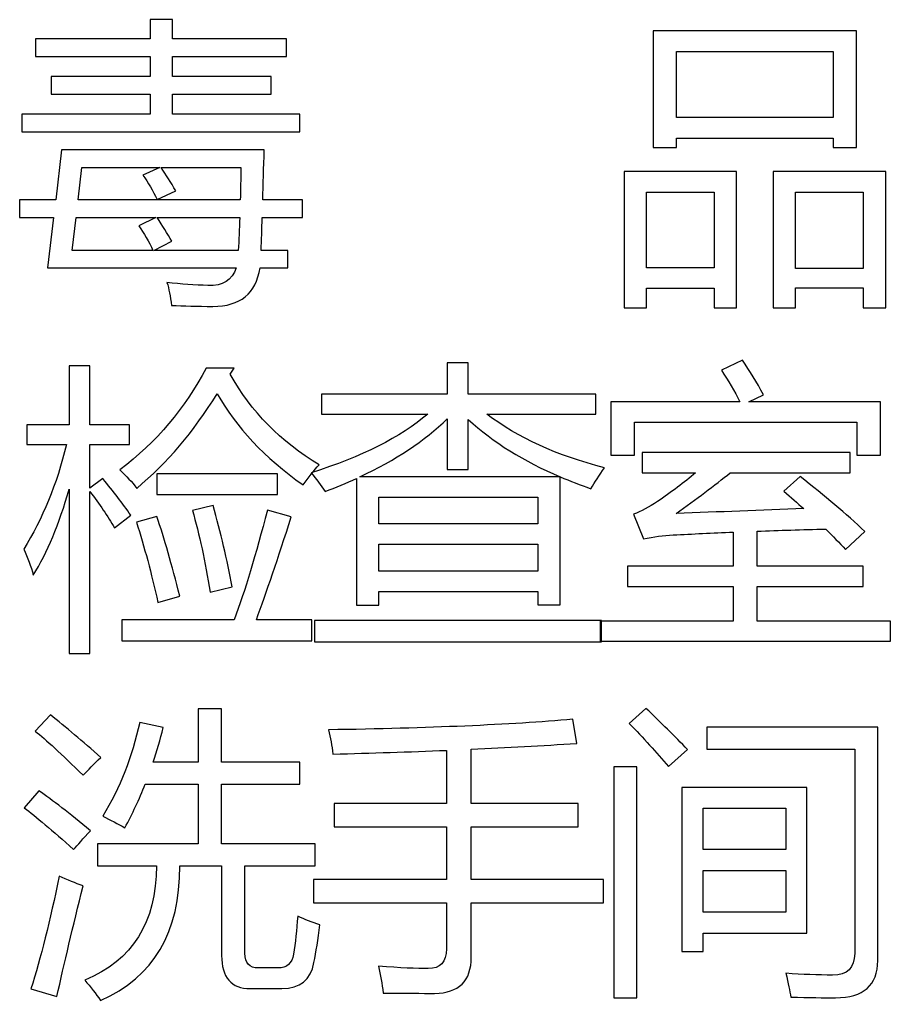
# Model space of a CAD drawing. Header units: millimetres. Extents: x 781 to 47484, y 534 to 14754.
# Drawn here: x 27794 to 28771, y 11894 to 12994 of the extents above; entities that cross this region are included whole.
import ezdxf

# ---------------------------------------------------------------- set-up
doc = ezdxf.new("R2010")
doc.units = ezdxf.units.MM
doc.header["$MEASUREMENT"] = 0
doc.layers.add('layer 1', color=7, linetype='Continuous')

msp = doc.modelspace()

# ---------------------------------------------------------------- linework, layer by layer
at = {"layer": 'layer 1', "color": 0}
for points, knots in [([(27796.5, 12888.3), (27796.5, 12888.3), (27940.4, 12888.3), (27940.4, 12888.3), (27940.4, 12888.3), (27940.4, 12888.3), (27940.4, 12910.8), (27940.4, 12910.8), (27940.4, 12910.8), (27940.4, 12910.8), (27829.2, 12910.8), (27829.2, 12910.8), (27829.2, 12910.8), (27829.2, 12910.8), (27829.2, 12930.6), (27829.2, 12930.6), (27829.2, 12930.6), (27829.2, 12930.6), (27940.4, 12930.6), (27940.4, 12930.6), (27940.4, 12930.6), (27940.4, 12930.6), (27940.4, 12953.1), (27940.4, 12953.1), (27940.4, 12953.1), (27940.4, 12953.1), (27811.7, 12953.1), (27811.7, 12953.1), (27811.7, 12953.1), (27811.7, 12953.1), (27811.7, 12972.9), (27811.7, 12972.9), (27811.7, 12972.9), (27811.7, 12972.9), (27940.4, 12972.9), (27940.4, 12972.9), (27940.4, 12972.9), (27940.4, 12972.9), (27940.4, 12994.4), (27940.4, 12994.4), (27940.4, 12994.4), (27940.4, 12994.4), (27965.5, 12994.4), (27965.5, 12994.4), (27965.5, 12994.4), (27965.5, 12994.4), (27965.5, 12972.9), (27965.5, 12972.9), (27965.5, 12972.9), (27965.5, 12972.9), (28093.2, 12972.9), (28093.2, 12972.9), (28093.2, 12972.9), (28093.2, 12972.9), (28093.2, 12953.1), (28093.2, 12953.1), (28093.2, 12953.1), (28093.2, 12953.1), (27965.5, 12953.1), (27965.5, 12953.1), (27965.5, 12953.1), (27965.5, 12953.1), (27965.5, 12930.6), (27965.5, 12930.6), (27965.5, 12930.6), (27965.5, 12930.6), (28076, 12930.6), (28076, 12930.6), (28076, 12930.6), (28076, 12930.6), (28076, 12910.8), (28076, 12910.8), (28076, 12910.8), (28076, 12910.8), (27965.5, 12910.8), (27965.5, 12910.8), (27965.5, 12910.8), (27965.5, 12910.8), (27965.5, 12888.3), (27965.5, 12888.3), (27965.5, 12888.3), (27965.5, 12888.3), (28108.4, 12888.3), (28108.4, 12888.3), (28108.4, 12888.3), (28108.4, 12888.3), (28108.4, 12868.4), (28108.4, 12868.4), (28108.4, 12868.4), (28108.4, 12868.4), (27796.5, 12868.4), (27796.5, 12868.4), (27796.5, 12868.4), (27796.5, 12868.4), (27796.5, 12888.3), (27796.5, 12888.3)], [0, 0, 0, 0, 0.041667, 0.041667, 0.041667, 0.041667, 0.083333, 0.083333, 0.083333, 0.083333, 0.125, 0.125, 0.125, 0.125, 0.166667, 0.166667, 0.166667, 0.166667, 0.208333, 0.208333, 0.208333, 0.208333, 0.25, 0.25, 0.25, 0.25, 0.291667, 0.291667, 0.291667, 0.291667, 0.333333, 0.333333, 0.333333, 0.333333, 0.375, 0.375, 0.375, 0.375, 0.416667, 0.416667, 0.416667, 0.416667, 0.458333, 0.458333, 0.458333, 0.458333, 0.5, 0.5, 0.5, 0.5, 0.541667, 0.541667, 0.541667, 0.541667, 0.583333, 0.583333, 0.583333, 0.583333, 0.625, 0.625, 0.625, 0.625, 0.666667, 0.666667, 0.666667, 0.666667, 0.708333, 0.708333, 0.708333, 0.708333, 0.75, 0.75, 0.75, 0.75, 0.791667, 0.791667, 0.791667, 0.791667, 0.833333, 0.833333, 0.833333, 0.833333, 0.875, 0.875, 0.875, 0.875, 0.916667, 0.916667, 0.916667, 0.916667, 0.958333, 0.958333, 0.958333, 0.958333, 1, 1, 1, 1]), ([(28504.6, 12981.8), (28504.6, 12981.8), (28732.8, 12981.8), (28732.8, 12981.8), (28732.8, 12981.8), (28732.8, 12981.8), (28732.8, 12850.9), (28732.8, 12850.9), (28732.8, 12850.9), (28732.8, 12850.9), (28706.4, 12850.9), (28706.4, 12850.9), (28706.4, 12850.9), (28706.4, 12850.9), (28706.4, 12861.5), (28706.4, 12861.5), (28706.4, 12861.5), (28706.4, 12861.5), (28531, 12861.5), (28531, 12861.5), (28531, 12861.5), (28531, 12861.5), (28531, 12850.9), (28531, 12850.9), (28531, 12850.9), (28531, 12850.9), (28504.6, 12850.9), (28504.6, 12850.9), (28504.6, 12850.9), (28504.6, 12850.9), (28504.6, 12981.8), (28504.6, 12981.8)], [0, 0, 0, 0, 0.125, 0.125, 0.125, 0.125, 0.25, 0.25, 0.25, 0.25, 0.375, 0.375, 0.375, 0.375, 0.5, 0.5, 0.5, 0.5, 0.625, 0.625, 0.625, 0.625, 0.75, 0.75, 0.75, 0.75, 0.875, 0.875, 0.875, 0.875, 1, 1, 1, 1]), ([(28706.4, 12958.7), (28706.4, 12958.7), (28531, 12958.7), (28531, 12958.7), (28531, 12958.7), (28531, 12958.7), (28531, 12884.6), (28531, 12884.6), (28531, 12884.6), (28531, 12884.6), (28706.4, 12884.6), (28706.4, 12884.6), (28706.4, 12884.6), (28706.4, 12884.6), (28706.4, 12958.7), (28706.4, 12958.7)], [0, 0, 0, 0, 0.25, 0.25, 0.25, 0.25, 0.5, 0.5, 0.5, 0.5, 0.75, 0.75, 0.75, 0.75, 1, 1, 1, 1]), ([(27793.9, 12792), (27793.9, 12792), (27834.4, 12792), (27834.4, 12792), (27834.4, 12792), (27834.4, 12792), (27840.8, 12848.2), (27840.8, 12848.2), (27840.8, 12848.2), (27840.8, 12848.2), (28068.4, 12848.2), (28068.4, 12848.2), (28068.4, 12848.2), (28067.7, 12828.2), (28067.1, 12809.5), (28066.7, 12792), (28066.7, 12792), (28066.7, 12792), (28111.4, 12792), (28111.4, 12792), (28111.4, 12792), (28111.4, 12792), (28111.4, 12772.2), (28111.4, 12772.2), (28111.4, 12772.2), (28111.4, 12772.2), (28066.1, 12772.2), (28066.1, 12772.2), (28066.1, 12772.2), (28065.6, 12759.2), (28065.2, 12746.9), (28064.9, 12735.5), (28064.9, 12735.5), (28064.9, 12735.5), (28094.8, 12735.5), (28094.8, 12735.5), (28094.8, 12735.5), (28094.8, 12735.5), (28094.8, 12715.7), (28094.8, 12715.7), (28094.8, 12715.7), (28094.8, 12715.7), (28063.6, 12715.7), (28063.6, 12715.7), (28063.6, 12715.7), (28059.1, 12687), (28041.4, 12672.6), (28010.8, 12672.6), (28010.8, 12672.6), (27993.2, 12672.6), (27977.6, 12673), (27964.2, 12673.7), (27964.2, 12673.7), (27963.1, 12683.8), (27961.4, 12692.4), (27959.2, 12699.5), (27959.2, 12699.5), (27975.1, 12697.6), (27990.4, 12696.6), (28005.2, 12696.1), (28005.2, 12696.1), (28021.7, 12695.3), (28032.2, 12701.9), (28036.8, 12715.7), (28036.8, 12715.7), (28036.8, 12715.7), (27825.3, 12715.7), (27825.3, 12715.7), (27825.3, 12715.7), (27825.3, 12715.7), (27832, 12772.2), (27832, 12772.2), (27832, 12772.2), (27832, 12772.2), (27793.9, 12772.2), (27793.9, 12772.2), (27793.9, 12772.2), (27793.9, 12772.2), (27793.9, 12792), (27793.9, 12792)], [0, 0, 0, 0, 0.05, 0.05, 0.05, 0.05, 0.1, 0.1, 0.1, 0.1, 0.15, 0.15, 0.15, 0.15, 0.2, 0.2, 0.2, 0.2, 0.25, 0.25, 0.25, 0.25, 0.3, 0.3, 0.3, 0.3, 0.35, 0.35, 0.35, 0.35, 0.4, 0.4, 0.4, 0.4, 0.45, 0.45, 0.45, 0.45, 0.5, 0.5, 0.5, 0.5, 0.55, 0.55, 0.55, 0.55, 0.6, 0.6, 0.6, 0.6, 0.65, 0.65, 0.65, 0.65, 0.7, 0.7, 0.7, 0.7, 0.75, 0.75, 0.75, 0.75, 0.8, 0.8, 0.8, 0.8, 0.85, 0.85, 0.85, 0.85, 0.9, 0.9, 0.9, 0.9, 0.95, 0.95, 0.95, 0.95, 1, 1, 1, 1]), ([(27932.1, 12819.8), (27932.1, 12819.8), (27951.3, 12828.4), (27951.3, 12828.4), (27951.3, 12828.4), (27951.3, 12828.4), (27863.6, 12828.4), (27863.6, 12828.4), (27863.6, 12828.4), (27863.6, 12828.4), (27859.5, 12792), (27859.5, 12792), (27859.5, 12792), (27859.5, 12792), (28041.4, 12792), (28041.4, 12792), (28041.4, 12792), (28041.7, 12803.6), (28042, 12815.7), (28042.2, 12828.4), (28042.2, 12828.4), (28042.2, 12828.4), (27952.6, 12828.4), (27952.6, 12828.4), (27952.6, 12828.4), (27958, 12820.4), (27963.5, 12811.7), (27969.1, 12802.3), (27969.1, 12802.3), (27969.1, 12802.3), (27948.3, 12792.4), (27948.3, 12792.4), (27948.3, 12792.4), (27943.5, 12802.5), (27938, 12811.7), (27932.1, 12819.8)], [0, 0, 0, 0, 0.111111, 0.111111, 0.111111, 0.111111, 0.222222, 0.222222, 0.222222, 0.222222, 0.333333, 0.333333, 0.333333, 0.333333, 0.444444, 0.444444, 0.444444, 0.444444, 0.555556, 0.555556, 0.555556, 0.555556, 0.666667, 0.666667, 0.666667, 0.666667, 0.777778, 0.777778, 0.777778, 0.777778, 0.888889, 0.888889, 0.888889, 0.888889, 1, 1, 1, 1]), ([(28472.2, 12823.8), (28472.2, 12823.8), (28598.2, 12823.8), (28598.2, 12823.8), (28598.2, 12823.8), (28598.2, 12823.8), (28598.2, 12671), (28598.2, 12671), (28598.2, 12671), (28598.2, 12671), (28573, 12671), (28573, 12671), (28573, 12671), (28573, 12671), (28573, 12693.1), (28573, 12693.1), (28573, 12693.1), (28573, 12693.1), (28497.3, 12693.1), (28497.3, 12693.1), (28497.3, 12693.1), (28497.3, 12693.1), (28497.3, 12671), (28497.3, 12671), (28497.3, 12671), (28497.3, 12671), (28472.2, 12671), (28472.2, 12671), (28472.2, 12671), (28472.2, 12671), (28472.2, 12823.8), (28472.2, 12823.8)], [0, 0, 0, 0, 0.125, 0.125, 0.125, 0.125, 0.25, 0.25, 0.25, 0.25, 0.375, 0.375, 0.375, 0.375, 0.5, 0.5, 0.5, 0.5, 0.625, 0.625, 0.625, 0.625, 0.75, 0.75, 0.75, 0.75, 0.875, 0.875, 0.875, 0.875, 1, 1, 1, 1]), ([(28639.2, 12823.8), (28639.2, 12823.8), (28765.6, 12823.8), (28765.6, 12823.8), (28765.6, 12823.8), (28765.6, 12823.8), (28765.6, 12671), (28765.6, 12671), (28765.6, 12671), (28765.6, 12671), (28740.4, 12671), (28740.4, 12671), (28740.4, 12671), (28740.4, 12671), (28740.4, 12693.5), (28740.4, 12693.5), (28740.4, 12693.5), (28740.4, 12693.5), (28664.4, 12693.5), (28664.4, 12693.5), (28664.4, 12693.5), (28664.4, 12693.5), (28664.4, 12671), (28664.4, 12671), (28664.4, 12671), (28664.4, 12671), (28639.2, 12671), (28639.2, 12671), (28639.2, 12671), (28639.2, 12671), (28639.2, 12823.8), (28639.2, 12823.8)], [0, 0, 0, 0, 0.125, 0.125, 0.125, 0.125, 0.25, 0.25, 0.25, 0.25, 0.375, 0.375, 0.375, 0.375, 0.5, 0.5, 0.5, 0.5, 0.625, 0.625, 0.625, 0.625, 0.75, 0.75, 0.75, 0.75, 0.875, 0.875, 0.875, 0.875, 1, 1, 1, 1]), ([(28573, 12800.7), (28573, 12800.7), (28497.3, 12800.7), (28497.3, 12800.7), (28497.3, 12800.7), (28497.3, 12800.7), (28497.3, 12715.7), (28497.3, 12715.7), (28497.3, 12715.7), (28497.3, 12715.7), (28573, 12715.7), (28573, 12715.7), (28573, 12715.7), (28573, 12715.7), (28573, 12800.7), (28573, 12800.7)], [0, 0, 0, 0, 0.25, 0.25, 0.25, 0.25, 0.5, 0.5, 0.5, 0.5, 0.75, 0.75, 0.75, 0.75, 1, 1, 1, 1]), ([(28740.4, 12800.7), (28740.4, 12800.7), (28664.4, 12800.7), (28664.4, 12800.7), (28664.4, 12800.7), (28664.4, 12800.7), (28664.4, 12715), (28664.4, 12715), (28664.4, 12715), (28664.4, 12715), (28740.4, 12715), (28740.4, 12715), (28740.4, 12715), (28740.4, 12715), (28740.4, 12800.7), (28740.4, 12800.7)], [0, 0, 0, 0, 0.25, 0.25, 0.25, 0.25, 0.5, 0.5, 0.5, 0.5, 0.75, 0.75, 0.75, 0.75, 1, 1, 1, 1]), ([(27853, 12735.5), (27853, 12735.5), (27943.5, 12735.5), (27943.5, 12735.5), (27943.5, 12735.5), (27938.8, 12745.4), (27933.4, 12754.5), (27927.5, 12763), (27927.5, 12763), (27927.5, 12763), (27946.8, 12772.2), (27946.8, 12772.2), (27946.8, 12772.2), (27946.8, 12772.2), (27857.2, 12772.2), (27857.2, 12772.2), (27857.2, 12772.2), (27857.2, 12772.2), (27853, 12735.5), (27853, 12735.5)], [0, 0, 0, 0, 0.2, 0.2, 0.2, 0.2, 0.4, 0.4, 0.4, 0.4, 0.6, 0.6, 0.6, 0.6, 0.8, 0.8, 0.8, 0.8, 1, 1, 1, 1]), ([(28040.8, 12772.2), (28040.8, 12772.2), (27948.1, 12772.2), (27948.1, 12772.2), (27948.1, 12772.2), (27954.2, 12763.1), (27959.7, 12754.3), (27964.5, 12745.7), (27964.5, 12745.7), (27964.5, 12745.7), (27944.6, 12735.5), (27944.6, 12735.5), (27944.6, 12735.5), (27944.6, 12735.5), (28039.2, 12735.5), (28039.2, 12735.5), (28039.2, 12735.5), (28039.9, 12747), (28040.4, 12759.3), (28040.8, 12772.2)], [0, 0, 0, 0, 0.2, 0.2, 0.2, 0.2, 0.4, 0.4, 0.4, 0.4, 0.6, 0.6, 0.6, 0.6, 0.8, 0.8, 0.8, 0.8, 1, 1, 1, 1]), ([(27798.6, 12400.3), (27819.5, 12433.8), (27835.5, 12472.9), (27846.5, 12517.7), (27846.5, 12517.7), (27846.5, 12517.7), (27801.9, 12517.7), (27801.9, 12517.7), (27801.9, 12517.7), (27801.9, 12517.7), (27801.9, 12539.5), (27801.9, 12539.5), (27801.9, 12539.5), (27801.9, 12539.5), (27849.5, 12539.5), (27849.5, 12539.5), (27849.5, 12539.5), (27849.5, 12539.5), (27849.5, 12606), (27849.5, 12606), (27849.5, 12606), (27849.5, 12606), (27872.7, 12606), (27872.7, 12606), (27872.7, 12606), (27872.7, 12606), (27872.7, 12539.5), (27872.7, 12539.5), (27872.7, 12539.5), (27872.7, 12539.5), (27917, 12539.5), (27917, 12539.5), (27917, 12539.5), (27917, 12539.5), (27917, 12517.7), (27917, 12517.7), (27917, 12517.7), (27917, 12517.7), (27872.7, 12517.7), (27872.7, 12517.7), (27872.7, 12517.7), (27872.7, 12517.7), (27872.7, 12468.7), (27872.7, 12468.7), (27872.7, 12468.7), (27872.7, 12468.7), (27887.2, 12479.3), (27887.2, 12479.3), (27887.2, 12479.3), (27899.1, 12464.8), (27909.6, 12451.1), (27918.6, 12438.3), (27918.6, 12438.3), (27918.6, 12438.3), (27900.4, 12424.1), (27900.4, 12424.1), (27900.4, 12424.1), (27892.7, 12437.1), (27883.5, 12450.7), (27872.7, 12464.8), (27872.7, 12464.8), (27872.7, 12464.8), (27872.7, 12282.9), (27872.7, 12282.9), (27872.7, 12282.9), (27872.7, 12282.9), (27849.5, 12282.9), (27849.5, 12282.9), (27849.5, 12282.9), (27849.5, 12282.9), (27849.5, 12467.4), (27849.5, 12467.4), (27849.5, 12467.4), (27838.2, 12428.1), (27824.8, 12396.1), (27809.2, 12371.1), (27809.2, 12371.1), (27806.5, 12380.8), (27803, 12390.6), (27798.6, 12400.3)], [0, 0, 0, 0, 0.05, 0.05, 0.05, 0.05, 0.1, 0.1, 0.1, 0.1, 0.15, 0.15, 0.15, 0.15, 0.2, 0.2, 0.2, 0.2, 0.25, 0.25, 0.25, 0.25, 0.3, 0.3, 0.3, 0.3, 0.35, 0.35, 0.35, 0.35, 0.4, 0.4, 0.4, 0.4, 0.45, 0.45, 0.45, 0.45, 0.5, 0.5, 0.5, 0.5, 0.55, 0.55, 0.55, 0.55, 0.6, 0.6, 0.6, 0.6, 0.65, 0.65, 0.65, 0.65, 0.7, 0.7, 0.7, 0.7, 0.75, 0.75, 0.75, 0.75, 0.8, 0.8, 0.8, 0.8, 0.85, 0.85, 0.85, 0.85, 0.9, 0.9, 0.9, 0.9, 0.95, 0.95, 0.95, 0.95, 1, 1, 1, 1]), ([(28034.4, 12603.3), (28034.4, 12603.3), (28030.1, 12596.7), (28030.1, 12596.7), (28030.1, 12596.7), (28053.5, 12554.4), (28086.8, 12520.4), (28130, 12494.9), (28130, 12494.9), (28124, 12488.3), (28117.9, 12480.8), (28111.8, 12472.3), (28111.8, 12472.3), (28068.8, 12502.8), (28036.7, 12536.9), (28015.5, 12574.6), (28015.5, 12574.6), (27989.3, 12532), (27959.2, 12496.6), (27925.2, 12468.4), (27925.2, 12468.4), (27920, 12475.4), (27913.7, 12482.4), (27906.4, 12489.2), (27906.4, 12489.2), (27947.4, 12520.3), (27979.6, 12558.4), (28003, 12603.3), (28003, 12603.3), (28003, 12603.3), (28034.4, 12603.3), (28034.4, 12603.3)], [0, 0, 0, 0, 0.125, 0.125, 0.125, 0.125, 0.25, 0.25, 0.25, 0.25, 0.375, 0.375, 0.375, 0.375, 0.5, 0.5, 0.5, 0.5, 0.625, 0.625, 0.625, 0.625, 0.75, 0.75, 0.75, 0.75, 0.875, 0.875, 0.875, 0.875, 1, 1, 1, 1]), ([(28132.5, 12573.9), (28132.5, 12573.9), (28273.7, 12573.9), (28273.7, 12573.9), (28273.7, 12573.9), (28273.7, 12573.9), (28273.7, 12609.3), (28273.7, 12609.3), (28273.7, 12609.3), (28273.7, 12609.3), (28297.2, 12609.3), (28297.2, 12609.3), (28297.2, 12609.3), (28297.2, 12609.3), (28297.2, 12573.9), (28297.2, 12573.9), (28297.2, 12573.9), (28297.2, 12573.9), (28440.4, 12573.9), (28440.4, 12573.9), (28440.4, 12573.9), (28440.4, 12573.9), (28440.4, 12551.8), (28440.4, 12551.8), (28440.4, 12551.8), (28440.4, 12551.8), (28317.9, 12551.8), (28317.9, 12551.8), (28317.9, 12551.8), (28352.7, 12525.2), (28396.8, 12505.1), (28450, 12491.5), (28450, 12491.5), (28444.3, 12483), (28439.2, 12475.1), (28434.8, 12468), (28434.8, 12468), (28422.9, 12472.1), (28411.5, 12476.6), (28400.4, 12481.3), (28400.4, 12481.3), (28400.4, 12481.3), (28400.4, 12337.8), (28400.4, 12337.8), (28400.4, 12337.8), (28400.4, 12337.8), (28375.3, 12337.8), (28375.3, 12337.8), (28375.3, 12337.8), (28375.3, 12337.8), (28375.3, 12352.6), (28375.3, 12352.6), (28375.3, 12352.6), (28375.3, 12352.6), (28197, 12352.6), (28197, 12352.6), (28197, 12352.6), (28197, 12352.6), (28197, 12337.4), (28197, 12337.4), (28197, 12337.4), (28197, 12337.4), (28171.9, 12337.4), (28171.9, 12337.4), (28171.9, 12337.4), (28171.9, 12337.4), (28171.9, 12479.6), (28171.9, 12479.6), (28171.9, 12479.6), (28160.6, 12474.4), (28148.8, 12469.5), (28136.5, 12464.8), (28136.5, 12464.8), (28131.8, 12471.6), (28126.7, 12478.7), (28120.9, 12485.9), (28120.9, 12485.9), (28177.8, 12503.9), (28221.4, 12525.8), (28251.7, 12551.8), (28251.7, 12551.8), (28251.7, 12551.8), (28132.5, 12551.8), (28132.5, 12551.8), (28132.5, 12551.8), (28132.5, 12551.8), (28132.5, 12573.9), (28132.5, 12573.9)], [0, 0, 0, 0, 0.045455, 0.045455, 0.045455, 0.045455, 0.090909, 0.090909, 0.090909, 0.090909, 0.136364, 0.136364, 0.136364, 0.136364, 0.181818, 0.181818, 0.181818, 0.181818, 0.227273, 0.227273, 0.227273, 0.227273, 0.272727, 0.272727, 0.272727, 0.272727, 0.318182, 0.318182, 0.318182, 0.318182, 0.363636, 0.363636, 0.363636, 0.363636, 0.409091, 0.409091, 0.409091, 0.409091, 0.454545, 0.454545, 0.454545, 0.454545, 0.5, 0.5, 0.5, 0.5, 0.545455, 0.545455, 0.545455, 0.545455, 0.590909, 0.590909, 0.590909, 0.590909, 0.636364, 0.636364, 0.636364, 0.636364, 0.681818, 0.681818, 0.681818, 0.681818, 0.727273, 0.727273, 0.727273, 0.727273, 0.772727, 0.772727, 0.772727, 0.772727, 0.818182, 0.818182, 0.818182, 0.818182, 0.863636, 0.863636, 0.863636, 0.863636, 0.909091, 0.909091, 0.909091, 0.909091, 0.954545, 0.954545, 0.954545, 0.954545, 1, 1, 1, 1]), ([(28457.2, 12565.6), (28457.2, 12565.6), (28602, 12565.6), (28602, 12565.6), (28602, 12565.6), (28595.9, 12577.6), (28588.9, 12589.3), (28581.2, 12601), (28581.2, 12601), (28581.2, 12601), (28604.7, 12612.3), (28604.7, 12612.3), (28604.7, 12612.3), (28612.9, 12600.1), (28620.8, 12587.3), (28628.5, 12573.5), (28628.5, 12573.5), (28628.5, 12573.5), (28612.1, 12565.6), (28612.1, 12565.6), (28612.1, 12565.6), (28612.1, 12565.6), (28759.5, 12565.6), (28759.5, 12565.6), (28759.5, 12565.6), (28759.5, 12565.6), (28759.5, 12505.8), (28759.5, 12505.8), (28759.5, 12505.8), (28759.5, 12505.8), (28733.1, 12505.8), (28733.1, 12505.8), (28733.1, 12505.8), (28733.1, 12505.8), (28733.1, 12542.8), (28733.1, 12542.8), (28733.1, 12542.8), (28733.1, 12542.8), (28483.7, 12542.8), (28483.7, 12542.8), (28483.7, 12542.8), (28483.7, 12542.8), (28483.7, 12505.8), (28483.7, 12505.8), (28483.7, 12505.8), (28483.7, 12505.8), (28457.2, 12505.8), (28457.2, 12505.8), (28457.2, 12505.8), (28457.2, 12505.8), (28457.2, 12565.6), (28457.2, 12565.6)], [0, 0, 0, 0, 0.076923, 0.076923, 0.076923, 0.076923, 0.153846, 0.153846, 0.153846, 0.153846, 0.230769, 0.230769, 0.230769, 0.230769, 0.307692, 0.307692, 0.307692, 0.307692, 0.384615, 0.384615, 0.384615, 0.384615, 0.461538, 0.461538, 0.461538, 0.461538, 0.538462, 0.538462, 0.538462, 0.538462, 0.615385, 0.615385, 0.615385, 0.615385, 0.692308, 0.692308, 0.692308, 0.692308, 0.769231, 0.769231, 0.769231, 0.769231, 0.846154, 0.846154, 0.846154, 0.846154, 0.923077, 0.923077, 0.923077, 0.923077, 1, 1, 1, 1]), ([(28273.7, 12489.6), (28273.7, 12489.6), (28273.7, 12546.3), (28273.7, 12546.3), (28273.7, 12546.3), (28248.4, 12521.8), (28215.7, 12500.2), (28175.5, 12481.3), (28175.5, 12481.3), (28175.5, 12481.3), (28400.2, 12481.3), (28400.2, 12481.3), (28400.2, 12481.3), (28359.6, 12498.6), (28325.2, 12520), (28297.2, 12545.6), (28297.2, 12545.6), (28297.2, 12545.6), (28297.2, 12489.6), (28297.2, 12489.6), (28297.2, 12489.6), (28297.2, 12489.6), (28273.7, 12489.6), (28273.7, 12489.6)], [0, 0, 0, 0, 0.166667, 0.166667, 0.166667, 0.166667, 0.333333, 0.333333, 0.333333, 0.333333, 0.5, 0.5, 0.5, 0.5, 0.666667, 0.666667, 0.666667, 0.666667, 0.833333, 0.833333, 0.833333, 0.833333, 1, 1, 1, 1]), ([(28445.3, 12319.5), (28445.3, 12319.5), (28594.5, 12319.5), (28594.5, 12319.5), (28594.5, 12319.5), (28594.5, 12319.5), (28594.5, 12358.3), (28594.5, 12358.3), (28594.5, 12358.3), (28594.5, 12358.3), (28475.7, 12358.3), (28475.7, 12358.3), (28475.7, 12358.3), (28475.7, 12358.3), (28475.7, 12381.1), (28475.7, 12381.1), (28475.7, 12381.1), (28475.7, 12381.1), (28594.5, 12381.1), (28594.5, 12381.1), (28594.5, 12381.1), (28594.5, 12381.1), (28594.5, 12419.3), (28594.5, 12419.3), (28594.5, 12419.3), (28571.2, 12418.3), (28548.7, 12417.2), (28527, 12416.1), (28527, 12416.1), (28516, 12415.5), (28505, 12414), (28493.9, 12411.8), (28493.9, 12411.8), (28493.9, 12411.8), (28482.7, 12439.3), (28482.7, 12439.3), (28482.7, 12439.3), (28491.1, 12442.6), (28500, 12447.3), (28509.5, 12453.5), (28509.5, 12453.5), (28525, 12464.2), (28539.3, 12475), (28552.3, 12485.9), (28552.3, 12485.9), (28552.3, 12485.9), (28492.3, 12485.9), (28492.3, 12485.9), (28492.3, 12485.9), (28492.3, 12485.9), (28492.3, 12508.7), (28492.3, 12508.7), (28492.3, 12508.7), (28492.3, 12508.7), (28725.8, 12508.7), (28725.8, 12508.7), (28725.8, 12508.7), (28725.8, 12508.7), (28725.8, 12485.9), (28725.8, 12485.9), (28725.8, 12485.9), (28725.8, 12485.9), (28591.2, 12485.9), (28591.2, 12485.9), (28591.2, 12485.9), (28573.5, 12471.6), (28553.2, 12456.4), (28530.3, 12440.3), (28530.3, 12440.3), (28578.2, 12441.9), (28625.9, 12443.7), (28673.5, 12445.6), (28673.5, 12445.6), (28666.4, 12452), (28659.1, 12458.5), (28651.3, 12465.1), (28651.3, 12465.1), (28651.3, 12465.1), (28669.6, 12481.6), (28669.6, 12481.6), (28669.6, 12481.6), (28697.3, 12459.8), (28721.5, 12439.3), (28742, 12420.1), (28742, 12420.1), (28742, 12420.1), (28720.5, 12399.9), (28720.5, 12399.9), (28720.5, 12399.9), (28713.5, 12407.3), (28706.1, 12414.9), (28698.2, 12422.7), (28698.2, 12422.7), (28671.7, 12422.1), (28646.1, 12421.3), (28621.2, 12420.2), (28621.2, 12420.2), (28621.2, 12420.2), (28621.2, 12381.1), (28621.2, 12381.1), (28621.2, 12381.1), (28621.2, 12381.1), (28740.3, 12381.1), (28740.3, 12381.1), (28740.3, 12381.1), (28740.3, 12381.1), (28740.3, 12358.3), (28740.3, 12358.3), (28740.3, 12358.3), (28740.3, 12358.3), (28621.2, 12358.3), (28621.2, 12358.3), (28621.2, 12358.3), (28621.2, 12358.3), (28621.2, 12319.5), (28621.2, 12319.5), (28621.2, 12319.5), (28621.2, 12319.5), (28770.8, 12319.5), (28770.8, 12319.5), (28770.8, 12319.5), (28770.8, 12319.5), (28770.8, 12296.7), (28770.8, 12296.7), (28770.8, 12296.7), (28770.8, 12296.7), (28445.3, 12296.7), (28445.3, 12296.7), (28445.3, 12296.7), (28445.3, 12296.7), (28445.3, 12319.5), (28445.3, 12319.5)], [0, 0, 0, 0, 0.030303, 0.030303, 0.030303, 0.030303, 0.060606, 0.060606, 0.060606, 0.060606, 0.090909, 0.090909, 0.090909, 0.090909, 0.121212, 0.121212, 0.121212, 0.121212, 0.151515, 0.151515, 0.151515, 0.151515, 0.181818, 0.181818, 0.181818, 0.181818, 0.212121, 0.212121, 0.212121, 0.212121, 0.242424, 0.242424, 0.242424, 0.242424, 0.272727, 0.272727, 0.272727, 0.272727, 0.30303, 0.30303, 0.30303, 0.30303, 0.333333, 0.333333, 0.333333, 0.333333, 0.363636, 0.363636, 0.363636, 0.363636, 0.393939, 0.393939, 0.393939, 0.393939, 0.424242, 0.424242, 0.424242, 0.424242, 0.454545, 0.454545, 0.454545, 0.454545, 0.484848, 0.484848, 0.484848, 0.484848, 0.515152, 0.515152, 0.515152, 0.515152, 0.545455, 0.545455, 0.545455, 0.545455, 0.575758, 0.575758, 0.575758, 0.575758, 0.606061, 0.606061, 0.606061, 0.606061, 0.636364, 0.636364, 0.636364, 0.636364, 0.666667, 0.666667, 0.666667, 0.666667, 0.69697, 0.69697, 0.69697, 0.69697, 0.727273, 0.727273, 0.727273, 0.727273, 0.757576, 0.757576, 0.757576, 0.757576, 0.787879, 0.787879, 0.787879, 0.787879, 0.818182, 0.818182, 0.818182, 0.818182, 0.848485, 0.848485, 0.848485, 0.848485, 0.878788, 0.878788, 0.878788, 0.878788, 0.909091, 0.909091, 0.909091, 0.909091, 0.939394, 0.939394, 0.939394, 0.939394, 0.969697, 0.969697, 0.969697, 0.969697, 1, 1, 1, 1]), ([(27947.8, 12484.6), (27947.8, 12484.6), (28083.3, 12484.6), (28083.3, 12484.6), (28083.3, 12484.6), (28083.3, 12484.6), (28083.3, 12461.4), (28083.3, 12461.4), (28083.3, 12461.4), (28083.3, 12461.4), (27947.8, 12461.4), (27947.8, 12461.4), (27947.8, 12461.4), (27947.8, 12461.4), (27947.8, 12484.6), (27947.8, 12484.6)], [0, 0, 0, 0, 0.25, 0.25, 0.25, 0.25, 0.5, 0.5, 0.5, 0.5, 0.75, 0.75, 0.75, 0.75, 1, 1, 1, 1]), ([(27987.8, 12443.6), (27987.8, 12443.6), (28010.9, 12449.2), (28010.9, 12449.2), (28010.9, 12449.2), (28019.5, 12418.8), (28026.7, 12388.4), (28032.4, 12357.9), (28032.4, 12357.9), (28032.4, 12357.9), (28007.6, 12351.7), (28007.6, 12351.7), (28007.6, 12351.7), (28002.1, 12386.3), (27995.4, 12416.9), (27987.8, 12443.6)], [0, 0, 0, 0, 0.25, 0.25, 0.25, 0.25, 0.5, 0.5, 0.5, 0.5, 0.75, 0.75, 0.75, 0.75, 1, 1, 1, 1]), ([(28375.3, 12458.5), (28375.3, 12458.5), (28197, 12458.5), (28197, 12458.5), (28197, 12458.5), (28197, 12458.5), (28197, 12428.4), (28197, 12428.4), (28197, 12428.4), (28197, 12428.4), (28375.3, 12428.4), (28375.3, 12428.4), (28375.3, 12428.4), (28375.3, 12428.4), (28375.3, 12458.5), (28375.3, 12458.5)], [0, 0, 0, 0, 0.25, 0.25, 0.25, 0.25, 0.5, 0.5, 0.5, 0.5, 0.75, 0.75, 0.75, 0.75, 1, 1, 1, 1]), ([(27908.7, 12320.9), (27908.7, 12320.9), (28034.7, 12320.9), (28034.7, 12320.9), (28034.7, 12320.9), (28046.6, 12353.1), (28058.9, 12394.1), (28071.8, 12443.9), (28071.8, 12443.9), (28071.8, 12443.9), (28098.6, 12436.3), (28098.6, 12436.3), (28098.6, 12436.3), (28083.8, 12389.8), (28070.7, 12351.3), (28059.5, 12320.9), (28059.5, 12320.9), (28059.5, 12320.9), (28121.7, 12320.9), (28121.7, 12320.9), (28121.7, 12320.9), (28121.7, 12320.9), (28121.7, 12297.4), (28121.7, 12297.4), (28121.7, 12297.4), (28121.7, 12297.4), (27908.7, 12297.4), (27908.7, 12297.4), (27908.7, 12297.4), (27908.7, 12297.4), (27908.7, 12320.9), (27908.7, 12320.9)], [0, 0, 0, 0, 0.125, 0.125, 0.125, 0.125, 0.25, 0.25, 0.25, 0.25, 0.375, 0.375, 0.375, 0.375, 0.5, 0.5, 0.5, 0.5, 0.625, 0.625, 0.625, 0.625, 0.75, 0.75, 0.75, 0.75, 0.875, 0.875, 0.875, 0.875, 1, 1, 1, 1]), ([(27924.9, 12430.3), (27924.9, 12430.3), (27947.8, 12436.9), (27947.8, 12436.9), (27947.8, 12436.9), (27956.1, 12412.5), (27964.7, 12382.6), (27973.5, 12347.4), (27973.5, 12347.4), (27973.5, 12347.4), (27949, 12340.1), (27949, 12340.1), (27949, 12340.1), (27941.8, 12372.9), (27933.8, 12403), (27924.9, 12430.3)], [0, 0, 0, 0, 0.25, 0.25, 0.25, 0.25, 0.5, 0.5, 0.5, 0.5, 0.75, 0.75, 0.75, 0.75, 1, 1, 1, 1]), ([(28197, 12375.5), (28197, 12375.5), (28375.3, 12375.5), (28375.3, 12375.5), (28375.3, 12375.5), (28375.3, 12375.5), (28375.3, 12405.9), (28375.3, 12405.9), (28375.3, 12405.9), (28375.3, 12405.9), (28197, 12405.9), (28197, 12405.9), (28197, 12405.9), (28197, 12405.9), (28197, 12375.5), (28197, 12375.5)], [0, 0, 0, 0, 0.25, 0.25, 0.25, 0.25, 0.5, 0.5, 0.5, 0.5, 0.75, 0.75, 0.75, 0.75, 1, 1, 1, 1]), ([(28124.6, 12319.9), (28124.6, 12319.9), (28446.7, 12319.9), (28446.7, 12319.9), (28446.7, 12319.9), (28446.7, 12319.9), (28446.7, 12296.1), (28446.7, 12296.1), (28446.7, 12296.1), (28446.7, 12296.1), (28124.6, 12296.1), (28124.6, 12296.1), (28124.6, 12296.1), (28124.6, 12296.1), (28124.6, 12319.9), (28124.6, 12319.9)], [0, 0, 0, 0, 0.25, 0.25, 0.25, 0.25, 0.5, 0.5, 0.5, 0.5, 0.75, 0.75, 0.75, 0.75, 1, 1, 1, 1]), ([(27881.3, 12069.3), (27881.3, 12069.3), (27994, 12069.3), (27994, 12069.3), (27994, 12069.3), (27994, 12069.3), (27994, 12136.5), (27994, 12136.5), (27994, 12136.5), (27994, 12136.5), (27934.8, 12136.5), (27934.8, 12136.5), (27934.8, 12136.5), (27928, 12119.2), (27920.4, 12102.9), (27912, 12087.5), (27912, 12087.5), (27904.1, 12091.9), (27895.8, 12096.3), (27887.2, 12100.4), (27887.2, 12100.4), (27906.4, 12131.9), (27920.1, 12167), (27928.6, 12205.6), (27928.6, 12205.6), (27928.6, 12205.6), (27955, 12200), (27955, 12200), (27955, 12200), (27951.6, 12186.4), (27947.8, 12173.4), (27943.6, 12161), (27943.6, 12161), (27943.6, 12161), (27994, 12161), (27994, 12161), (27994, 12161), (27994, 12161), (27994, 12220.8), (27994, 12220.8), (27994, 12220.8), (27994, 12220.8), (28020.5, 12220.8), (28020.5, 12220.8), (28020.5, 12220.8), (28020.5, 12220.8), (28020.5, 12161), (28020.5, 12161), (28020.5, 12161), (28020.5, 12161), (28108.4, 12161), (28108.4, 12161), (28108.4, 12161), (28108.4, 12161), (28108.4, 12136.5), (28108.4, 12136.5), (28108.4, 12136.5), (28108.4, 12136.5), (28020.5, 12136.5), (28020.5, 12136.5), (28020.5, 12136.5), (28020.5, 12136.5), (28020.5, 12069.3), (28020.5, 12069.3), (28020.5, 12069.3), (28020.5, 12069.3), (28125.3, 12069.3), (28125.3, 12069.3), (28125.3, 12069.3), (28125.3, 12069.3), (28125.3, 12044.8), (28125.3, 12044.8), (28125.3, 12044.8), (28125.3, 12044.8), (28046.6, 12044.8), (28046.6, 12044.8), (28046.6, 12044.8), (28046.6, 12044.8), (28046.6, 11946.6), (28046.6, 11946.6), (28046.6, 11946.6), (28046.6, 11935.6), (28051.6, 11930.1), (28061.5, 11930.1), (28061.5, 11930.1), (28061.5, 11930.1), (28083.7, 11930.1), (28083.7, 11930.1), (28083.7, 11930.1), (28093.6, 11930.1), (28099.4, 11935.3), (28101.2, 11945.7), (28101.2, 11945.7), (28103.2, 11958.4), (28104.7, 11972.7), (28105.9, 11988.3), (28105.9, 11988.3), (28113.8, 11984.6), (28122.1, 11981.2), (28130.6, 11978.4), (28130.6, 11978.4), (28128.7, 11962.1), (28126.5, 11948), (28124, 11936.1), (28124, 11936.1), (28120.7, 11916.7), (28108.7, 11907), (28088, 11907), (28088, 11907), (28088, 11907), (28052.6, 11907), (28052.6, 11907), (28052.6, 11907), (28031.2, 11907), (28020.5, 11919.4), (28020.5, 11944.3), (28020.5, 11944.3), (28020.5, 11944.3), (28020.5, 12044.8), (28020.5, 12044.8), (28020.5, 12044.8), (28020.5, 12044.8), (27973.5, 12044.8), (27973.5, 12044.8), (27973.5, 12044.8), (27974, 11970.1), (27944.3, 11919.8), (27884.6, 11893.7), (27884.6, 11893.7), (27879.5, 11901.2), (27873.6, 11908.8), (27867, 11916.5), (27867, 11916.5), (27920.4, 11938.4), (27947.2, 11981.1), (27947.4, 12044.8), (27947.4, 12044.8), (27947.4, 12044.8), (27881.3, 12044.8), (27881.3, 12044.8), (27881.3, 12044.8), (27881.3, 12044.8), (27881.3, 12069.3), (27881.3, 12069.3)], [0, 0, 0, 0, 0.027778, 0.027778, 0.027778, 0.027778, 0.055556, 0.055556, 0.055556, 0.055556, 0.083333, 0.083333, 0.083333, 0.083333, 0.111111, 0.111111, 0.111111, 0.111111, 0.138889, 0.138889, 0.138889, 0.138889, 0.166667, 0.166667, 0.166667, 0.166667, 0.194444, 0.194444, 0.194444, 0.194444, 0.222222, 0.222222, 0.222222, 0.222222, 0.25, 0.25, 0.25, 0.25, 0.277778, 0.277778, 0.277778, 0.277778, 0.305556, 0.305556, 0.305556, 0.305556, 0.333333, 0.333333, 0.333333, 0.333333, 0.361111, 0.361111, 0.361111, 0.361111, 0.388889, 0.388889, 0.388889, 0.388889, 0.416667, 0.416667, 0.416667, 0.416667, 0.444444, 0.444444, 0.444444, 0.444444, 0.472222, 0.472222, 0.472222, 0.472222, 0.5, 0.5, 0.5, 0.5, 0.527778, 0.527778, 0.527778, 0.527778, 0.555556, 0.555556, 0.555556, 0.555556, 0.583333, 0.583333, 0.583333, 0.583333, 0.611111, 0.611111, 0.611111, 0.611111, 0.638889, 0.638889, 0.638889, 0.638889, 0.666667, 0.666667, 0.666667, 0.666667, 0.694444, 0.694444, 0.694444, 0.694444, 0.722222, 0.722222, 0.722222, 0.722222, 0.75, 0.75, 0.75, 0.75, 0.777778, 0.777778, 0.777778, 0.777778, 0.805556, 0.805556, 0.805556, 0.805556, 0.833333, 0.833333, 0.833333, 0.833333, 0.861111, 0.861111, 0.861111, 0.861111, 0.888889, 0.888889, 0.888889, 0.888889, 0.916667, 0.916667, 0.916667, 0.916667, 0.944444, 0.944444, 0.944444, 0.944444, 0.972222, 0.972222, 0.972222, 0.972222, 1, 1, 1, 1]), ([(28477.7, 12204.6), (28477.7, 12204.6), (28496.5, 12221.5), (28496.5, 12221.5), (28496.5, 12221.5), (28513.3, 12205.6), (28528.9, 12190.2), (28543.2, 12175.2), (28543.2, 12175.2), (28543.2, 12175.2), (28521.7, 12156.3), (28521.7, 12156.3), (28521.7, 12156.3), (28508.2, 12172.2), (28493.6, 12188.3), (28477.7, 12204.6)], [0, 0, 0, 0, 0.25, 0.25, 0.25, 0.25, 0.5, 0.5, 0.5, 0.5, 0.75, 0.75, 0.75, 0.75, 1, 1, 1, 1]), ([(27828.4, 12214.2), (27845.8, 12200.5), (27864.6, 12184.5), (27884.9, 12166.3), (27884.9, 12166.3), (27877.4, 12159), (27870.8, 12152.4), (27865.1, 12146.4), (27865.1, 12146.4), (27840.8, 12170.2), (27823, 12186.8), (27811.5, 12196), (27811.5, 12196), (27811.5, 12196), (27828.4, 12214.2), (27828.4, 12214.2)], [0, 0, 0, 0, 0.25, 0.25, 0.25, 0.25, 0.5, 0.5, 0.5, 0.5, 0.75, 0.75, 0.75, 0.75, 1, 1, 1, 1]), ([(28123.6, 12029.3), (28123.6, 12029.3), (28272.7, 12029.3), (28272.7, 12029.3), (28272.7, 12029.3), (28272.7, 12029.3), (28272.7, 12088.5), (28272.7, 12088.5), (28272.7, 12088.5), (28272.7, 12088.5), (28146.7, 12088.5), (28146.7, 12088.5), (28146.7, 12088.5), (28146.7, 12088.5), (28146.7, 12114.7), (28146.7, 12114.7), (28146.7, 12114.7), (28146.7, 12114.7), (28272.7, 12114.7), (28272.7, 12114.7), (28272.7, 12114.7), (28272.7, 12114.7), (28272.7, 12174.3), (28272.7, 12174.3), (28272.7, 12174.3), (28231, 12172.7), (28188.5, 12171.3), (28145.4, 12170.2), (28145.4, 12170.2), (28144.1, 12179.5), (28142.5, 12188.5), (28140.5, 12197.4), (28140.5, 12197.4), (28253.1, 12199.1), (28344.5, 12203.1), (28414.6, 12209.2), (28414.6, 12209.2), (28414.6, 12209.2), (28418.9, 12182.1), (28418.9, 12182.1), (28418.9, 12182.1), (28380.1, 12179.7), (28340.7, 12177.5), (28300.6, 12175.7), (28300.6, 12175.7), (28300.6, 12175.7), (28300.6, 12114.7), (28300.6, 12114.7), (28300.6, 12114.7), (28300.6, 12114.7), (28420.6, 12114.7), (28420.6, 12114.7), (28420.6, 12114.7), (28420.6, 12114.7), (28420.6, 12088.5), (28420.6, 12088.5), (28420.6, 12088.5), (28420.6, 12088.5), (28300.6, 12088.5), (28300.6, 12088.5), (28300.6, 12088.5), (28300.6, 12088.5), (28300.6, 12029.3), (28300.6, 12029.3), (28300.6, 12029.3), (28300.6, 12029.3), (28449.1, 12029.3), (28449.1, 12029.3), (28449.1, 12029.3), (28449.1, 12029.3), (28449.1, 12003.2), (28449.1, 12003.2), (28449.1, 12003.2), (28449.1, 12003.2), (28300.6, 12003.2), (28300.6, 12003.2), (28300.6, 12003.2), (28300.6, 12003.2), (28300.6, 11942.3), (28300.6, 11942.3), (28300.6, 11942.3), (28300.6, 11915.5), (28286.8, 11902), (28259.5, 11901.6), (28259.5, 11901.6), (28245.6, 11901.6), (28226.3, 11901.8), (28201.7, 11902), (28201.7, 11902), (28200.5, 11912.1), (28198.8, 11922.2), (28196.4, 11932.1), (28196.4, 11932.1), (28221, 11930.3), (28239.7, 11929.4), (28252.2, 11929.4), (28252.2, 11929.4), (28265.9, 11929.4), (28272.7, 11936.8), (28272.7, 11951.6), (28272.7, 11951.6), (28272.7, 11951.6), (28272.7, 12003.2), (28272.7, 12003.2), (28272.7, 12003.2), (28272.7, 12003.2), (28123.6, 12003.2), (28123.6, 12003.2), (28123.6, 12003.2), (28123.6, 12003.2), (28123.6, 12029.3), (28123.6, 12029.3)], [0, 0, 0, 0, 0.035714, 0.035714, 0.035714, 0.035714, 0.071429, 0.071429, 0.071429, 0.071429, 0.107143, 0.107143, 0.107143, 0.107143, 0.142857, 0.142857, 0.142857, 0.142857, 0.178571, 0.178571, 0.178571, 0.178571, 0.214286, 0.214286, 0.214286, 0.214286, 0.25, 0.25, 0.25, 0.25, 0.285714, 0.285714, 0.285714, 0.285714, 0.321429, 0.321429, 0.321429, 0.321429, 0.357143, 0.357143, 0.357143, 0.357143, 0.392857, 0.392857, 0.392857, 0.392857, 0.428571, 0.428571, 0.428571, 0.428571, 0.464286, 0.464286, 0.464286, 0.464286, 0.5, 0.5, 0.5, 0.5, 0.535714, 0.535714, 0.535714, 0.535714, 0.571429, 0.571429, 0.571429, 0.571429, 0.607143, 0.607143, 0.607143, 0.607143, 0.642857, 0.642857, 0.642857, 0.642857, 0.678571, 0.678571, 0.678571, 0.678571, 0.714286, 0.714286, 0.714286, 0.714286, 0.75, 0.75, 0.75, 0.75, 0.785714, 0.785714, 0.785714, 0.785714, 0.821429, 0.821429, 0.821429, 0.821429, 0.857143, 0.857143, 0.857143, 0.857143, 0.892857, 0.892857, 0.892857, 0.892857, 0.928571, 0.928571, 0.928571, 0.928571, 0.964286, 0.964286, 0.964286, 0.964286, 1, 1, 1, 1]), ([(28564.7, 12175.5), (28564.7, 12175.5), (28564.7, 12200.3), (28564.7, 12200.3), (28564.7, 12200.3), (28564.7, 12200.3), (28756.5, 12200.3), (28756.5, 12200.3), (28756.5, 12200.3), (28756.5, 12200.3), (28756.5, 11938.4), (28756.5, 11938.4), (28756.5, 11938.4), (28756.5, 11910.6), (28740.7, 11896.7), (28709.2, 11896.7), (28709.2, 11896.7), (28696.4, 11896.7), (28679.7, 11896.9), (28658.9, 11897.4), (28658.9, 11897.4), (28658.1, 11904), (28656.3, 11912.9), (28653.6, 11924.2), (28653.6, 11924.2), (28672, 11922.8), (28689.4, 11922.2), (28705.9, 11922.2), (28705.9, 11922.2), (28722.4, 11922.2), (28730.7, 11930.2), (28730.7, 11946.3), (28730.7, 11946.3), (28730.7, 11946.3), (28730.7, 12175.5), (28730.7, 12175.5), (28730.7, 12175.5), (28730.7, 12175.5), (28564.7, 12175.5), (28564.7, 12175.5)], [0, 0, 0, 0, 0.1, 0.1, 0.1, 0.1, 0.2, 0.2, 0.2, 0.2, 0.3, 0.3, 0.3, 0.3, 0.4, 0.4, 0.4, 0.4, 0.5, 0.5, 0.5, 0.5, 0.6, 0.6, 0.6, 0.6, 0.7, 0.7, 0.7, 0.7, 0.8, 0.8, 0.8, 0.8, 0.9, 0.9, 0.9, 0.9, 1, 1, 1, 1]), ([(28460.5, 12156), (28460.5, 12156), (28486.3, 12156), (28486.3, 12156), (28486.3, 12156), (28486.3, 12156), (28486.3, 11896.7), (28486.3, 11896.7), (28486.3, 11896.7), (28486.3, 11896.7), (28460.5, 11896.7), (28460.5, 11896.7), (28460.5, 11896.7), (28460.5, 11896.7), (28460.5, 12156), (28460.5, 12156)], [0, 0, 0, 0, 0.25, 0.25, 0.25, 0.25, 0.5, 0.5, 0.5, 0.5, 0.75, 0.75, 0.75, 0.75, 1, 1, 1, 1]), ([(28536.9, 12132.8), (28536.9, 12132.8), (28677.1, 12132.8), (28677.1, 12132.8), (28677.1, 12132.8), (28677.1, 12132.8), (28677.1, 11969.2), (28677.1, 11969.2), (28677.1, 11969.2), (28677.1, 11969.2), (28560.7, 11969.2), (28560.7, 11969.2), (28560.7, 11969.2), (28560.7, 11969.2), (28560.7, 11948.6), (28560.7, 11948.6), (28560.7, 11948.6), (28560.7, 11948.6), (28536.9, 11948.6), (28536.9, 11948.6), (28536.9, 11948.6), (28536.9, 11948.6), (28536.9, 12132.8), (28536.9, 12132.8)], [0, 0, 0, 0, 0.166667, 0.166667, 0.166667, 0.166667, 0.333333, 0.333333, 0.333333, 0.333333, 0.5, 0.5, 0.5, 0.5, 0.666667, 0.666667, 0.666667, 0.666667, 0.833333, 0.833333, 0.833333, 0.833333, 1, 1, 1, 1]), ([(27815.4, 12128.9), (27830.7, 12118.5), (27849.9, 12103.6), (27873.3, 12084.2), (27873.3, 12084.2), (27865.2, 12075.2), (27858.8, 12068.1), (27854.2, 12063.1), (27854.2, 12063.1), (27830.6, 12084.5), (27812.1, 12100.1), (27798.9, 12110), (27798.9, 12110), (27798.9, 12110), (27815.4, 12128.9), (27815.4, 12128.9)], [0, 0, 0, 0, 0.25, 0.25, 0.25, 0.25, 0.5, 0.5, 0.5, 0.5, 0.75, 0.75, 0.75, 0.75, 1, 1, 1, 1]), ([(28653.4, 12109.4), (28653.4, 12109.4), (28560.7, 12109.4), (28560.7, 12109.4), (28560.7, 12109.4), (28560.7, 12109.4), (28560.7, 12063.1), (28560.7, 12063.1), (28560.7, 12063.1), (28560.7, 12063.1), (28653.4, 12063.1), (28653.4, 12063.1), (28653.4, 12063.1), (28653.4, 12063.1), (28653.4, 12109.4), (28653.4, 12109.4)], [0, 0, 0, 0, 0.25, 0.25, 0.25, 0.25, 0.5, 0.5, 0.5, 0.5, 0.75, 0.75, 0.75, 0.75, 1, 1, 1, 1]), ([(27838.2, 12033.3), (27847.5, 12028.9), (27856.5, 12025.3), (27865.1, 12022.4), (27865.1, 12022.4), (27853.8, 11976.5), (27844, 11935.1), (27835.6, 11898), (27835.6, 11898), (27835.6, 11898), (27806.5, 11906.6), (27806.5, 11906.6), (27806.5, 11906.6), (27817.5, 11941), (27828.1, 11983.3), (27838.2, 12033.3)], [0, 0, 0, 0, 0.25, 0.25, 0.25, 0.25, 0.5, 0.5, 0.5, 0.5, 0.75, 0.75, 0.75, 0.75, 1, 1, 1, 1]), ([(28560.7, 11992.6), (28560.7, 11992.6), (28653.4, 11992.6), (28653.4, 11992.6), (28653.4, 11992.6), (28653.4, 11992.6), (28653.4, 12039.6), (28653.4, 12039.6), (28653.4, 12039.6), (28653.4, 12039.6), (28560.7, 12039.6), (28560.7, 12039.6), (28560.7, 12039.6), (28560.7, 12039.6), (28560.7, 11992.6), (28560.7, 11992.6)], [0, 0, 0, 0, 0.25, 0.25, 0.25, 0.25, 0.5, 0.5, 0.5, 0.5, 0.75, 0.75, 0.75, 0.75, 1, 1, 1, 1])]:
    msp.add_open_spline(points, degree=3, knots=knots, dxfattribs=at)

doc.saveas('drawing.dxf')
